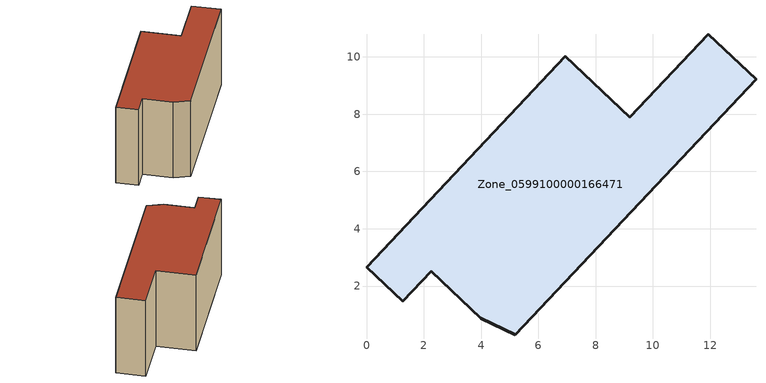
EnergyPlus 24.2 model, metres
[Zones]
Zone_0599100000166471
 floor ground (C_G): 5.19,0.3 3.99,0.88 2.27,2.51 1.27,1.46 0,2.66 6.94,10.02 9.19,7.89 11.94,10.79 13.6,9.21 z0
 wall outside (C_F): 6.94,10.02 0,2.66 1.27,1.46 2.27,2.51 3.99,0.88 5.19,0.3 13.6,9.21 11.94,10.79 9.19,7.89 6.94,10.02 z0:6.96
 roof outside (C_R): 3.99,0.88 5.19,0.3 13.6,9.21 11.94,10.79 9.19,7.89 6.94,10.02 0,2.66 1.27,1.46 2.27,2.51 z6.96
[BUILDING]
Pand.0599100000166471: North Axis=0; Terrain=City; Loads Convergence Tolerance Value=0.04; Temperature Convergence Tolerance Value=0.4; Solar Distribution=FullExterior; Maximum Number of Warmup Days=25; Minimum Number of Warmup Days=1
[Site:Location]
Rotterdam.The.Hague.AP_ZH_NLD Design_Conditions: Latitude=51.96; Longitude=4.45; Time Zone=1; Elevation=-4.5
[SITE:GROUNDTEMPERATURE:BUILDINGSURFACE]
18, 18, 18, 18, 18, 18, 18, 18, 18, 18, 18, 18
[MATERIAL] Thermal Absorptance=0.9; Solar Absorptance=0.7; Visible Absorptance=0.7
Name | Roughness | Thickness | Conductivity | Density | Specific Heat
G.TI.1975-1991 | MediumSmooth | 0.15 | 0.288461 | 540 | 1210
F.TI.1975-1991 | Rough | 0.3 | 0.230769 | 1920 | 840
R.TI.1975-1991 | MediumRough | 0.2 | 0.153846 | 1500 | 1000
[CONSTRUCTION]
C_G: G.TI.1975-1991
C_F: F.TI.1975-1991
C_R: R.TI.1975-1991
[ZONE]
Zone_0599100000166471: Type=1; Multiplier=1; Ceiling Height=Autocalculate; Volume=Autocalculate; Floor Area=autocalculate; Part of Total Floor Area=Yes
[ZONEINFILTRATION:DESIGNFLOWRATE]
Infil_Zone_0599100000166471: Zone or ZoneList or Space or SpaceList=Zone_0599100000166471; Schedule=AlwaysOn; Design Flow Rate Calculation Method=Flow/Area; Flow Rate per Floor Area=0.003; Constant Term Coefficient=1; Temperature Term Coefficient=0; Velocity Term Coefficient=0; Velocity Squared Term Coefficient=0
[HVACTEMPLATE:ZONE:IDEALLOADSAIRSYSTEM]
Zone_0599100000166471: Maximum Heating Supply Air Temperature=50; Minimum Cooling Supply Air Temperature=13; Maximum Heating Supply Air Humidity Ratio=0.0156; Minimum Cooling Supply Air Humidity Ratio=0.0077; Heating Limit=NoLimit; Cooling Limit=NoLimit; Dehumidification Control Type=ConstantSensibleHeatRatio; Cooling Sensible Heat Ratio=0.7; Dehumidification Setpoint=60; Humidification Control Type=None; Humidification Setpoint=30; Outdoor Air Method=None; Outdoor Air Flow Rate per Person=0.00944; Outdoor Air Flow Rate per Zone Floor Area=0; Outdoor Air Flow Rate per Zone=0; Demand Controlled Ventilation Type=None; Outdoor Air Economizer Type=NoEconomizer; Heat Recovery Type=None; Sensible Heat Recovery Effectiveness=0.7; Latent Heat Recovery Effectiveness=0.65
[ZONECONTROL:THERMOSTAT]
ThermostatControl_Zone_0599100000166471: Zone or ZoneList=Zone_0599100000166471; Control Type Schedule=DualSetpointControlType; Control 1=Thermostat_Zone_0599100000166471; Temperature Difference Between Cutout And Setpoint=0
[THERMOSTATSETPOINT:DUALSETPOINT]
Thermostat_Zone_0599100000166471: Heating Setpoint Temperature Schedule=HeatingSetpoint_Zone_0599100000166471; Cooling Setpoint Temperature Schedule=CoolingSetpoint_Zone_0599100000166471
[SCHEDULE:COMPACT]
HeatingSetpoint_Zone_0599100000166471: Through: 12/31, For: AllDays, Until: 24:00, 21
CoolingSetpoint_Zone_0599100000166471: Through: 12/31, For: AllDays, Until: 24:00, 24
DualSetpointControlType: Through: 12/31, For: AllDays, Until: 24:00, 4
AlwaysOn: Through: 12/31, For: AllDays, Until: 24:00, 1
